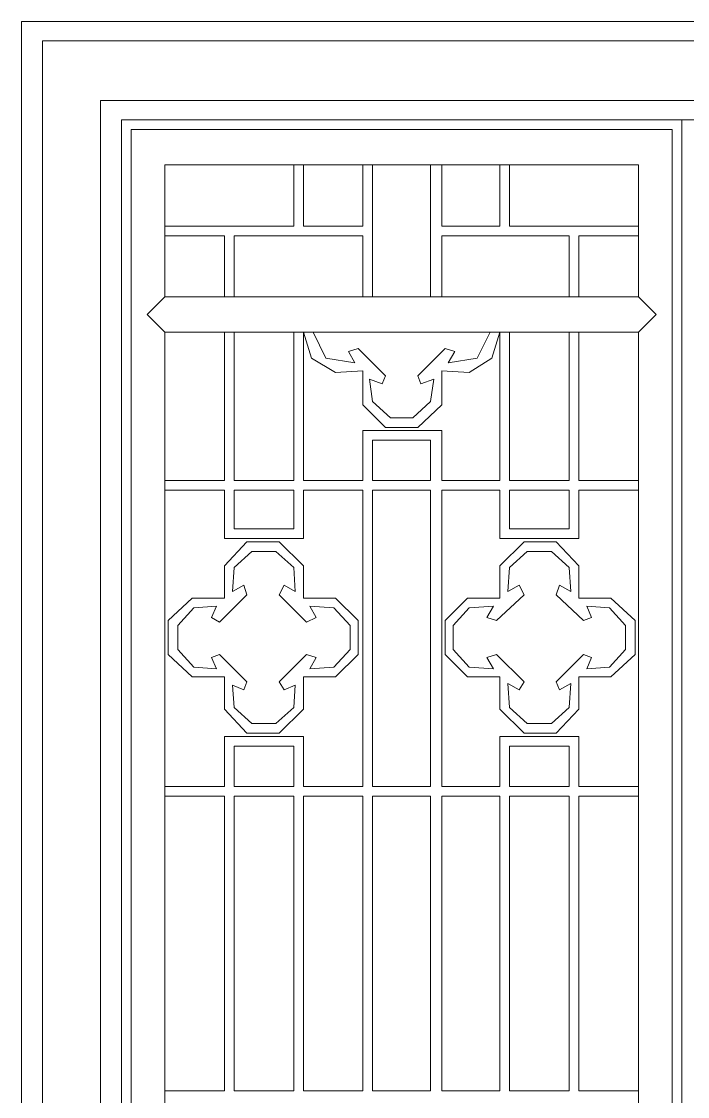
# Model space of a CAD drawing. Header units: centimetres. Extents: x -8.3 to 8.1, y -9.9 to 10.
# Drawn here: x -8.27 to -2.48, y 0.69 to 10.04 of the extents above; entities that cross this region are included whole.
import ezdxf

# ---------------------------------------------------------------- set-up
doc = ezdxf.new("R2010")
doc.units = ezdxf.units.CM
doc.header["$MEASUREMENT"] = 0
doc.layers.add('layer 1', color=7, linetype='Continuous')

msp = doc.modelspace()

# ---------------------------------------------------------------- linework, layer by layer
at = {"layer": 'layer 1', "color": 250, "lineweight": 0}
for points, knots in [([(-8.2709, 10.03655), (-8.2709, 10.03655), (8.09204, 10.03655), (8.09204, 10.03655), (8.09204, 10.03655), (8.09204, 10.03655), (8.09204, -9.85386), (8.09204, -9.85386), (8.09204, -9.85386), (8.09204, -9.85386), (-8.2709, -9.85386), (-8.2709, -9.85386), (-8.2709, -9.85386), (-8.2709, -9.85386), (-8.2709, 10.03655), (-8.2709, 10.03655)], [0, 0, 0, 0, 0.25, 0.25, 0.25, 0.25, 0.5, 0.5, 0.5, 0.5, 0.75, 0.75, 0.75, 0.75, 1, 1, 1, 1]), ([(-8.08887, 9.86855), (-8.08887, 9.86855), (7.92404, 9.86855), (7.92404, 9.86855), (7.92404, 9.86855), (7.92404, 9.86855), (7.92404, -9.68586), (7.92404, -9.68586), (7.92404, -9.68586), (7.92404, -9.68586), (-8.08887, -9.68586), (-8.08887, -9.68586), (-8.08887, -9.68586), (-8.08887, -9.68586), (-8.08887, 9.86855), (-8.08887, 9.86855)], [0, 0, 0, 0, 0.25, 0.25, 0.25, 0.25, 0.5, 0.5, 0.5, 0.5, 0.75, 0.75, 0.75, 0.75, 1, 1, 1, 1]), ([(-7.58505, 9.3507), (-7.58505, 9.3507), (7.40619, 9.3507), (7.40619, 9.3507), (7.40619, 9.3507), (7.40619, 9.3507), (7.40619, -9.16783), (7.40619, -9.16783), (7.40619, -9.16783), (7.40619, -9.16783), (-7.58505, -9.16783), (-7.58505, -9.16783), (-7.58505, -9.16783), (-7.58505, -9.16783), (-7.58505, 9.3507), (-7.58505, 9.3507)], [0, 0, 0, 0, 0.25, 0.25, 0.25, 0.25, 0.5, 0.5, 0.5, 0.5, 0.75, 0.75, 0.75, 0.75, 1, 1, 1, 1]), ([(-2.53191, -9.00001), (-2.53191, -9.00001), (-2.53191, 9.1827), (-2.53191, 9.1827), (-2.53191, 9.1827), (-2.53191, 9.1827), (-7.40302, 9.1827), (-7.40302, 9.1827), (-7.40302, 9.1827), (-7.40302, 9.1827), (-7.40302, -9.00001), (-7.40302, -9.00001), (-7.40302, -9.00001), (-7.40302, -9.00001), (-2.53191, -9.00001), (-2.53191, -9.00001)], [0, 0, 0, 0, 0.25, 0.25, 0.25, 0.25, 0.5, 0.5, 0.5, 0.5, 0.75, 0.75, 0.75, 0.75, 1, 1, 1, 1]), ([(-2.53191, -9.00001), (-2.53191, -9.00001), (-2.53191, 9.1827), (-2.53191, 9.1827), (-2.53191, 9.1827), (-2.53191, 9.1827), (2.35323, 9.1827), (2.35323, 9.1827), (2.35323, 9.1827), (2.35323, 9.1827), (2.35323, -9.00001), (2.35323, -9.00001), (2.35323, -9.00001), (2.35323, -9.00001), (-2.53191, -9.00001), (-2.53191, -9.00001)], [0, 0, 0, 0, 0.25, 0.25, 0.25, 0.25, 0.5, 0.5, 0.5, 0.5, 0.75, 0.75, 0.75, 0.75, 1, 1, 1, 1]), ([(-7.31902, -8.91601), (-7.31902, -8.91601), (-2.61591, -8.91601), (-2.61591, -8.91601), (-2.61591, -8.91601), (-2.61591, -8.91601), (-2.61591, 9.0987), (-2.61591, 9.0987), (-2.61591, 9.0987), (-2.61591, 9.0987), (-7.31902, 9.0987), (-7.31902, 9.0987), (-7.31902, 9.0987), (-7.31902, 9.0987), (-7.31902, -8.91601), (-7.31902, -8.91601)], [0, 0, 0, 0, 0.25, 0.25, 0.25, 0.25, 0.5, 0.5, 0.5, 0.5, 0.75, 0.75, 0.75, 0.75, 1, 1, 1, 1]), ([(-5.90523, 8.79076), (-5.90523, 8.79076), (-5.90523, 8.25888), (-5.90523, 8.25888), (-5.90523, 8.25888), (-5.90523, 8.25888), (-7.02511, 8.25888), (-7.02511, 8.25888)], [0, 0, 0, 0, 0.5, 0.5, 0.5, 0.5, 1, 1, 1, 1]), ([(-2.90982, 8.79076), (-2.90982, 8.79076), (-7.02511, 8.79076), (-7.02511, 8.79076), (-7.02511, 8.79076), (-7.02511, 8.79076), (-7.02511, 7.643), (-7.02511, 7.643), (-7.02511, 7.643), (-7.02511, 7.643), (-2.90982, 7.643), (-2.90982, 7.643), (-2.90982, 7.643), (-2.90982, 7.643), (-2.90982, 8.79076), (-2.90982, 8.79076)], [0, 0, 0, 0, 0.25, 0.25, 0.25, 0.25, 0.5, 0.5, 0.5, 0.5, 0.75, 0.75, 0.75, 0.75, 1, 1, 1, 1]), ([(-5.30338, 8.79076), (-5.30338, 8.79076), (-5.30338, 8.25888), (-5.30338, 8.25888), (-5.30338, 8.25888), (-5.30338, 8.25888), (-5.82123, 8.25888), (-5.82123, 8.25888), (-5.82123, 8.25888), (-5.82123, 8.25888), (-5.82123, 8.79076), (-5.82123, 8.79076)], [0, 0, 0, 0, 0.3333333, 0.3333333, 0.3333333, 0.3333333, 0.6666667, 0.6666667, 0.6666667, 0.6666667, 1, 1, 1, 1]), ([(-4.61752, 8.79076), (-4.61752, 8.79076), (-4.61752, 8.25888), (-4.61752, 8.25888), (-4.61752, 8.25888), (-4.61752, 8.25888), (-4.1137, 8.25888), (-4.1137, 8.25888), (-4.1137, 8.25888), (-4.1137, 8.25888), (-4.1137, 8.79076), (-4.1137, 8.79076)], [0, 0, 0, 0, 0.3333333, 0.3333333, 0.3333333, 0.3333333, 0.6666667, 0.6666667, 0.6666667, 0.6666667, 1, 1, 1, 1]), ([(-4.0297, 8.79076), (-4.0297, 8.79076), (-4.0297, 8.25888), (-4.0297, 8.25888), (-4.0297, 8.25888), (-4.0297, 8.25888), (-2.90982, 8.25888), (-2.90982, 8.25888)], [0, 0, 0, 0, 0.5, 0.5, 0.5, 0.5, 1, 1, 1, 1]), ([(-6.50726, 7.643), (-6.50726, 7.643), (-6.50726, 8.17488), (-6.50726, 8.17488), (-6.50726, 8.17488), (-6.50726, 8.17488), (-7.02511, 8.17488), (-7.02511, 8.17488)], [0, 0, 0, 0, 0.5, 0.5, 0.5, 0.5, 1, 1, 1, 1]), ([(-5.30338, 7.643), (-5.30338, 7.643), (-5.30338, 8.17488), (-5.30338, 8.17488), (-5.30338, 8.17488), (-5.30338, 8.17488), (-6.42326, 8.17488), (-6.42326, 8.17488), (-6.42326, 8.17488), (-6.42326, 8.17488), (-6.42326, 7.643), (-6.42326, 7.643)], [0, 0, 0, 0, 0.3333333, 0.3333333, 0.3333333, 0.3333333, 0.6666667, 0.6666667, 0.6666667, 0.6666667, 1, 1, 1, 1]), ([(-4.61752, 7.643), (-4.61752, 7.643), (-4.61752, 8.17488), (-4.61752, 8.17488), (-4.61752, 8.17488), (-4.61752, 8.17488), (-3.51167, 8.17488), (-3.51167, 8.17488), (-3.51167, 8.17488), (-3.51167, 8.17488), (-3.51167, 7.643), (-3.51167, 7.643)], [0, 0, 0, 0, 0.3333333, 0.3333333, 0.3333333, 0.3333333, 0.6666667, 0.6666667, 0.6666667, 0.6666667, 1, 1, 1, 1]), ([(-3.42767, 7.643), (-3.42767, 7.643), (-3.42767, 8.17488), (-3.42767, 8.17488), (-3.42767, 8.17488), (-3.42767, 8.17488), (-2.90982, 8.17488), (-2.90982, 8.17488)], [0, 0, 0, 0, 0.5, 0.5, 0.5, 0.5, 1, 1, 1, 1]), ([(-7.02511, 7.643), (-7.02511, 7.643), (-7.17908, 7.48903), (-7.17908, 7.48903), (-7.17908, 7.48903), (-7.17908, 7.48903), (-7.02511, 7.33506), (-7.02511, 7.33506)], [0, 0, 0, 0, 0.5, 0.5, 0.5, 0.5, 1, 1, 1, 1]), ([(-2.90982, 7.33506), (-2.90982, 7.33506), (-2.75585, 7.48903), (-2.75585, 7.48903), (-2.75585, 7.48903), (-2.75585, 7.48903), (-2.90982, 7.643), (-2.90982, 7.643)], [0, 0, 0, 0, 0.5, 0.5, 0.5, 0.5, 1, 1, 1, 1]), ([(-7.02511, 7.33506), (-7.02511, 7.33506), (-7.02511, -8.60807), (-7.02511, -8.60807), (-7.02511, -8.60807), (-7.02511, -8.60807), (-2.90982, -8.60807), (-2.90982, -8.60807), (-2.90982, -8.60807), (-2.90982, -8.60807), (-2.90982, 7.33506), (-2.90982, 7.33506), (-2.90982, 7.33506), (-2.90982, 7.33506), (-7.02511, 7.33506), (-7.02511, 7.33506)], [0, 0, 0, 0, 0.25, 0.25, 0.25, 0.25, 0.5, 0.5, 0.5, 0.5, 0.75, 0.75, 0.75, 0.75, 1, 1, 1, 1]), ([(-7.02511, 6.04717), (-7.02511, 6.04717), (-6.50726, 6.04717), (-6.50726, 6.04717), (-6.50726, 6.04717), (-6.50726, 6.04717), (-6.50726, 7.33506), (-6.50726, 7.33506)], [0, 0, 0, 0, 0.5, 0.5, 0.5, 0.5, 1, 1, 1, 1]), ([(-5.90523, 7.33506), (-5.90523, 7.33506), (-5.90523, 6.04717), (-5.90523, 6.04717), (-5.90523, 6.04717), (-5.90523, 6.04717), (-6.42326, 6.04717), (-6.42326, 6.04717), (-6.42326, 6.04717), (-6.42326, 6.04717), (-6.42326, 7.33506), (-6.42326, 7.33506)], [0, 0, 0, 0, 0.3333333, 0.3333333, 0.3333333, 0.3333333, 0.6666667, 0.6666667, 0.6666667, 0.6666667, 1, 1, 1, 1]), ([(-4.1137, 7.33506), (-4.1137, 7.33506), (-4.1137, 6.04717), (-4.1137, 6.04717), (-4.1137, 6.04717), (-4.1137, 6.04717), (-4.61752, 6.04717), (-4.61752, 6.04717), (-4.61752, 6.04717), (-4.61752, 6.04717), (-4.61752, 6.4812), (-4.61752, 6.4812), (-4.61752, 6.4812), (-4.61752, 6.4812), (-5.30338, 6.4812), (-5.30338, 6.4812), (-5.30338, 6.4812), (-5.30338, 6.4812), (-5.30338, 6.04717), (-5.30338, 6.04717), (-5.30338, 6.04717), (-5.30338, 6.04717), (-5.82123, 6.04717), (-5.82123, 6.04717), (-5.82123, 6.04717), (-5.82123, 6.04717), (-5.82123, 7.33506), (-5.82123, 7.33506)], [0, 0, 0, 0, 0.1428571, 0.1428571, 0.1428571, 0.1428571, 0.2857143, 0.2857143, 0.2857143, 0.2857143, 0.4285714, 0.4285714, 0.4285714, 0.4285714, 0.5714286, 0.5714286, 0.5714286, 0.5714286, 0.7142857, 0.7142857, 0.7142857, 0.7142857, 0.8571429, 0.8571429, 0.8571429, 0.8571429, 1, 1, 1, 1]), ([(-5.82123, 7.33506), (-5.82123, 7.33506), (-5.75126, 7.11112), (-5.75126, 7.11112), (-5.75126, 7.11112), (-5.75126, 7.11112), (-5.54135, 6.98503), (-5.54135, 6.98503), (-5.54135, 6.98503), (-5.54135, 6.98503), (-5.30338, 6.99906), (-5.30338, 6.99906), (-5.30338, 6.99906), (-5.30338, 6.99906), (-5.30338, 6.70514), (-5.30338, 6.70514), (-5.30338, 6.70514), (-5.30338, 6.70514), (-5.1075, 6.50908), (-5.1075, 6.50908), (-5.1075, 6.50908), (-5.1075, 6.50908), (-4.82744, 6.50908), (-4.82744, 6.50908), (-4.82744, 6.50908), (-4.82744, 6.50908), (-4.61752, 6.70514), (-4.61752, 6.70514), (-4.61752, 6.70514), (-4.61752, 6.70514), (-4.61752, 6.99906), (-4.61752, 6.99906), (-4.61752, 6.99906), (-4.61752, 6.99906), (-4.37955, 6.98503), (-4.37955, 6.98503), (-4.37955, 6.98503), (-4.37955, 6.98503), (-4.18367, 7.11112), (-4.18367, 7.11112), (-4.18367, 7.11112), (-4.18367, 7.11112), (-4.1137, 7.33506), (-4.1137, 7.33506)], [0, 0, 0, 0, 0.0909091, 0.0909091, 0.0909091, 0.0909091, 0.1818182, 0.1818182, 0.1818182, 0.1818182, 0.2727273, 0.2727273, 0.2727273, 0.2727273, 0.3636364, 0.3636364, 0.3636364, 0.3636364, 0.4545455, 0.4545455, 0.4545455, 0.4545455, 0.5454545, 0.5454545, 0.5454545, 0.5454545, 0.6363636, 0.6363636, 0.6363636, 0.6363636, 0.7272727, 0.7272727, 0.7272727, 0.7272727, 0.8181818, 0.8181818, 0.8181818, 0.8181818, 0.9090909, 0.9090909, 0.9090909, 0.9090909, 1, 1, 1, 1]), ([(-5.73741, 7.33506), (-5.73741, 7.33506), (-5.62535, 7.11112), (-5.62535, 7.11112), (-5.62535, 7.11112), (-5.62535, 7.11112), (-5.37335, 7.06903), (-5.37335, 7.06903), (-5.37335, 7.06903), (-5.37335, 7.06903), (-5.42947, 7.16706), (-5.42947, 7.16706), (-5.42947, 7.16706), (-5.42947, 7.16706), (-5.34547, 7.19512), (-5.34547, 7.19512), (-5.34547, 7.19512), (-5.34547, 7.19512), (-5.1075, 6.95715), (-5.1075, 6.95715), (-5.1075, 6.95715), (-5.1075, 6.95715), (-5.13538, 6.88718), (-5.13538, 6.88718), (-5.13538, 6.88718), (-5.13538, 6.88718), (-5.24744, 6.92909), (-5.24744, 6.92909), (-5.24744, 6.92909), (-5.24744, 6.92909), (-5.21938, 6.7332), (-5.21938, 6.7332), (-5.21938, 6.7332), (-5.21938, 6.7332), (-5.06541, 6.59308), (-5.06541, 6.59308), (-5.06541, 6.59308), (-5.06541, 6.59308), (-4.86953, 6.59308), (-4.86953, 6.59308), (-4.86953, 6.59308), (-4.86953, 6.59308), (-4.71555, 6.7332), (-4.71555, 6.7332), (-4.71555, 6.7332), (-4.71555, 6.7332), (-4.68749, 6.92909), (-4.68749, 6.92909), (-4.68749, 6.92909), (-4.68749, 6.92909), (-4.79956, 6.88718), (-4.79956, 6.88718), (-4.79956, 6.88718), (-4.79956, 6.88718), (-4.82744, 6.95715), (-4.82744, 6.95715), (-4.82744, 6.95715), (-4.82744, 6.95715), (-4.58946, 7.19512), (-4.58946, 7.19512), (-4.58946, 7.19512), (-4.58946, 7.19512), (-4.50564, 7.16706), (-4.50564, 7.16706), (-4.50564, 7.16706), (-4.50564, 7.16706), (-4.56158, 7.06903), (-4.56158, 7.06903), (-4.56158, 7.06903), (-4.56158, 7.06903), (-4.30958, 7.11112), (-4.30958, 7.11112), (-4.30958, 7.11112), (-4.30958, 7.11112), (-4.1977, 7.33506), (-4.1977, 7.33506)], [0, 0, 0, 0, 0.0526316, 0.0526316, 0.0526316, 0.0526316, 0.1052632, 0.1052632, 0.1052632, 0.1052632, 0.1578947, 0.1578947, 0.1578947, 0.1578947, 0.2105263, 0.2105263, 0.2105263, 0.2105263, 0.2631579, 0.2631579, 0.2631579, 0.2631579, 0.3157895, 0.3157895, 0.3157895, 0.3157895, 0.3684211, 0.3684211, 0.3684211, 0.3684211, 0.4210526, 0.4210526, 0.4210526, 0.4210526, 0.4736842, 0.4736842, 0.4736842, 0.4736842, 0.5263158, 0.5263158, 0.5263158, 0.5263158, 0.5789474, 0.5789474, 0.5789474, 0.5789474, 0.6315789, 0.6315789, 0.6315789, 0.6315789, 0.6842105, 0.6842105, 0.6842105, 0.6842105, 0.7368421, 0.7368421, 0.7368421, 0.7368421, 0.7894737, 0.7894737, 0.7894737, 0.7894737, 0.8421053, 0.8421053, 0.8421053, 0.8421053, 0.8947368, 0.8947368, 0.8947368, 0.8947368, 0.9473684, 0.9473684, 0.9473684, 0.9473684, 1, 1, 1, 1]), ([(-4.0297, 7.33506), (-4.0297, 7.33506), (-4.0297, 6.04717), (-4.0297, 6.04717), (-4.0297, 6.04717), (-4.0297, 6.04717), (-3.51167, 6.04717), (-3.51167, 6.04717), (-3.51167, 6.04717), (-3.51167, 6.04717), (-3.51167, 7.33506), (-3.51167, 7.33506)], [0, 0, 0, 0, 0.3333333, 0.3333333, 0.3333333, 0.3333333, 0.6666667, 0.6666667, 0.6666667, 0.6666667, 1, 1, 1, 1]), ([(-3.42767, 7.33506), (-3.42767, 7.33506), (-3.42767, 6.04717), (-3.42767, 6.04717), (-3.42767, 6.04717), (-3.42767, 6.04717), (-2.90982, 6.04717), (-2.90982, 6.04717)], [0, 0, 0, 0, 0.5, 0.5, 0.5, 0.5, 1, 1, 1, 1]), ([(-5.21938, 6.3972), (-5.21938, 6.3972), (-5.21938, 6.04717), (-5.21938, 6.04717), (-5.21938, 6.04717), (-5.21938, 6.04717), (-4.71555, 6.04717), (-4.71555, 6.04717), (-4.71555, 6.04717), (-4.71555, 6.04717), (-4.71555, 6.3972), (-4.71555, 6.3972), (-4.71555, 6.3972), (-4.71555, 6.3972), (-5.21938, 6.3972), (-5.21938, 6.3972)], [0, 0, 0, 0, 0.25, 0.25, 0.25, 0.25, 0.5, 0.5, 0.5, 0.5, 0.75, 0.75, 0.75, 0.75, 1, 1, 1, 1]), ([(-7.02511, 3.38777), (-7.02511, 3.38777), (-6.50726, 3.38777), (-6.50726, 3.38777), (-6.50726, 3.38777), (-6.50726, 3.38777), (-6.50726, 3.82162), (-6.50726, 3.82162), (-6.50726, 3.82162), (-6.50726, 3.82162), (-5.82123, 3.82162), (-5.82123, 3.82162), (-5.82123, 3.82162), (-5.82123, 3.82162), (-5.82123, 3.38777), (-5.82123, 3.38777), (-5.82123, 3.38777), (-5.82123, 3.38777), (-5.30338, 3.38777), (-5.30338, 3.38777), (-5.30338, 3.38777), (-5.30338, 3.38777), (-5.30338, 5.96335), (-5.30338, 5.96335), (-5.30338, 5.96335), (-5.30338, 5.96335), (-5.82123, 5.96335), (-5.82123, 5.96335), (-5.82123, 5.96335), (-5.82123, 5.96335), (-5.82123, 5.54335), (-5.82123, 5.54335), (-5.82123, 5.54335), (-5.82123, 5.54335), (-6.50726, 5.54335), (-6.50726, 5.54335), (-6.50726, 5.54335), (-6.50726, 5.54335), (-6.50726, 5.96335), (-6.50726, 5.96335), (-6.50726, 5.96335), (-6.50726, 5.96335), (-7.02511, 5.96335), (-7.02511, 5.96335)], [0, 0, 0, 0, 0.0909091, 0.0909091, 0.0909091, 0.0909091, 0.1818182, 0.1818182, 0.1818182, 0.1818182, 0.2727273, 0.2727273, 0.2727273, 0.2727273, 0.3636364, 0.3636364, 0.3636364, 0.3636364, 0.4545455, 0.4545455, 0.4545455, 0.4545455, 0.5454545, 0.5454545, 0.5454545, 0.5454545, 0.6363636, 0.6363636, 0.6363636, 0.6363636, 0.7272727, 0.7272727, 0.7272727, 0.7272727, 0.8181818, 0.8181818, 0.8181818, 0.8181818, 0.9090909, 0.9090909, 0.9090909, 0.9090909, 1, 1, 1, 1]), ([(-5.90523, 5.62735), (-5.90523, 5.62735), (-6.42326, 5.62735), (-6.42326, 5.62735), (-6.42326, 5.62735), (-6.42326, 5.62735), (-6.42326, 5.96335), (-6.42326, 5.96335), (-6.42326, 5.96335), (-6.42326, 5.96335), (-5.90523, 5.96335), (-5.90523, 5.96335), (-5.90523, 5.96335), (-5.90523, 5.96335), (-5.90523, 5.62735), (-5.90523, 5.62735)], [0, 0, 0, 0, 0.25, 0.25, 0.25, 0.25, 0.5, 0.5, 0.5, 0.5, 0.75, 0.75, 0.75, 0.75, 1, 1, 1, 1]), ([(-5.21938, 5.96335), (-5.21938, 5.96335), (-5.21938, 3.38777), (-5.21938, 3.38777), (-5.21938, 3.38777), (-5.21938, 3.38777), (-4.71555, 3.38777), (-4.71555, 3.38777), (-4.71555, 3.38777), (-4.71555, 3.38777), (-4.71555, 5.96335), (-4.71555, 5.96335), (-4.71555, 5.96335), (-4.71555, 5.96335), (-5.21938, 5.96335), (-5.21938, 5.96335)], [0, 0, 0, 0, 0.25, 0.25, 0.25, 0.25, 0.5, 0.5, 0.5, 0.5, 0.75, 0.75, 0.75, 0.75, 1, 1, 1, 1]), ([(-2.90982, 5.96335), (-2.90982, 5.96335), (-3.42767, 5.96335), (-3.42767, 5.96335), (-3.42767, 5.96335), (-3.42767, 5.96335), (-3.42767, 5.54335), (-3.42767, 5.54335), (-3.42767, 5.54335), (-3.42767, 5.54335), (-4.1137, 5.54335), (-4.1137, 5.54335), (-4.1137, 5.54335), (-4.1137, 5.54335), (-4.1137, 5.96335), (-4.1137, 5.96335), (-4.1137, 5.96335), (-4.1137, 5.96335), (-4.61752, 5.96335), (-4.61752, 5.96335), (-4.61752, 5.96335), (-4.61752, 5.96335), (-4.61752, 3.38777), (-4.61752, 3.38777), (-4.61752, 3.38777), (-4.61752, 3.38777), (-4.1137, 3.38777), (-4.1137, 3.38777), (-4.1137, 3.38777), (-4.1137, 3.38777), (-4.1137, 3.82162), (-4.1137, 3.82162), (-4.1137, 3.82162), (-4.1137, 3.82162), (-3.42767, 3.82162), (-3.42767, 3.82162), (-3.42767, 3.82162), (-3.42767, 3.82162), (-3.42767, 3.38777), (-3.42767, 3.38777), (-3.42767, 3.38777), (-3.42767, 3.38777), (-2.90982, 3.38777), (-2.90982, 3.38777)], [0, 0, 0, 0, 0.0909091, 0.0909091, 0.0909091, 0.0909091, 0.1818182, 0.1818182, 0.1818182, 0.1818182, 0.2727273, 0.2727273, 0.2727273, 0.2727273, 0.3636364, 0.3636364, 0.3636364, 0.3636364, 0.4545455, 0.4545455, 0.4545455, 0.4545455, 0.5454545, 0.5454545, 0.5454545, 0.5454545, 0.6363636, 0.6363636, 0.6363636, 0.6363636, 0.7272727, 0.7272727, 0.7272727, 0.7272727, 0.8181818, 0.8181818, 0.8181818, 0.8181818, 0.9090909, 0.9090909, 0.9090909, 0.9090909, 1, 1, 1, 1]), ([(-4.0297, 5.96335), (-4.0297, 5.96335), (-4.0297, 5.62735), (-4.0297, 5.62735), (-4.0297, 5.62735), (-4.0297, 5.62735), (-3.51167, 5.62735), (-3.51167, 5.62735), (-3.51167, 5.62735), (-3.51167, 5.62735), (-3.51167, 5.96335), (-3.51167, 5.96335), (-3.51167, 5.96335), (-3.51167, 5.96335), (-4.0297, 5.96335), (-4.0297, 5.96335)], [0, 0, 0, 0, 0.25, 0.25, 0.25, 0.25, 0.5, 0.5, 0.5, 0.5, 0.75, 0.75, 0.75, 0.75, 1, 1, 1, 1]), ([(-5.82123, 5.0255), (-5.82123, 5.0255), (-5.82123, 5.30538), (-5.82123, 5.30538), (-5.82123, 5.30538), (-5.82123, 5.30538), (-6.03132, 5.51529), (-6.03132, 5.51529), (-6.03132, 5.51529), (-6.03132, 5.51529), (-6.3112, 5.51529), (-6.3112, 5.51529), (-6.3112, 5.51529), (-6.3112, 5.51529), (-6.50726, 5.30538), (-6.50726, 5.30538), (-6.50726, 5.30538), (-6.50726, 5.30538), (-6.50726, 5.0255), (-6.50726, 5.0255)], [0, 0, 0, 0, 0.2, 0.2, 0.2, 0.2, 0.4, 0.4, 0.4, 0.4, 0.6, 0.6, 0.6, 0.6, 0.8, 0.8, 0.8, 0.8, 1, 1, 1, 1]), ([(-3.42767, 5.0255), (-3.42767, 5.0255), (-3.42767, 5.30538), (-3.42767, 5.30538), (-3.42767, 5.30538), (-3.42767, 5.30538), (-3.62373, 5.51529), (-3.62373, 5.51529), (-3.62373, 5.51529), (-3.62373, 5.51529), (-3.90361, 5.51529), (-3.90361, 5.51529), (-3.90361, 5.51529), (-3.90361, 5.51529), (-4.1137, 5.30538), (-4.1137, 5.30538), (-4.1137, 5.30538), (-4.1137, 5.30538), (-4.1137, 5.0255), (-4.1137, 5.0255)], [0, 0, 0, 0, 0.2, 0.2, 0.2, 0.2, 0.4, 0.4, 0.4, 0.4, 0.6, 0.6, 0.6, 0.6, 0.8, 0.8, 0.8, 0.8, 1, 1, 1, 1]), ([(-6.57723, 4.95553), (-6.57723, 4.95553), (-6.77311, 4.9415), (-6.77311, 4.9415), (-6.77311, 4.9415), (-6.77311, 4.9415), (-6.91305, 4.78753), (-6.91305, 4.78753), (-6.91305, 4.78753), (-6.91305, 4.78753), (-6.91305, 4.57744), (-6.91305, 4.57744), (-6.91305, 4.57744), (-6.91305, 4.57744), (-6.77311, 4.42347), (-6.77311, 4.42347), (-6.77311, 4.42347), (-6.77311, 4.42347), (-6.57723, 4.40962), (-6.57723, 4.40962), (-6.57723, 4.40962), (-6.57723, 4.40962), (-6.61914, 4.50747), (-6.61914, 4.50747), (-6.61914, 4.50747), (-6.61914, 4.50747), (-6.54917, 4.53553), (-6.54917, 4.53553), (-6.54917, 4.53553), (-6.54917, 4.53553), (-6.3112, 4.29756), (-6.3112, 4.29756), (-6.3112, 4.29756), (-6.3112, 4.29756), (-6.33926, 4.22759), (-6.33926, 4.22759), (-6.33926, 4.22759), (-6.33926, 4.22759), (-6.43729, 4.2695), (-6.43729, 4.2695), (-6.43729, 4.2695), (-6.43729, 4.2695), (-6.42326, 4.07362), (-6.42326, 4.07362), (-6.42326, 4.07362), (-6.42326, 4.07362), (-6.26929, 3.93368), (-6.26929, 3.93368), (-6.26929, 3.93368), (-6.26929, 3.93368), (-6.0592, 3.93368), (-6.0592, 3.93368), (-6.0592, 3.93368), (-6.0592, 3.93368), (-5.90523, 4.07362), (-5.90523, 4.07362), (-5.90523, 4.07362), (-5.90523, 4.07362), (-5.89138, 4.2695), (-5.89138, 4.2695), (-5.89138, 4.2695), (-5.89138, 4.2695), (-5.98923, 4.22759), (-5.98923, 4.22759), (-5.98923, 4.22759), (-5.98923, 4.22759), (-6.03132, 4.29756), (-6.03132, 4.29756), (-6.03132, 4.29756), (-6.03132, 4.29756), (-5.79335, 4.53553), (-5.79335, 4.53553), (-5.79335, 4.53553), (-5.79335, 4.53553), (-5.70935, 4.50747), (-5.70935, 4.50747), (-5.70935, 4.50747), (-5.70935, 4.50747), (-5.76529, 4.40962), (-5.76529, 4.40962), (-5.76529, 4.40962), (-5.76529, 4.40962), (-5.55538, 4.42347), (-5.55538, 4.42347), (-5.55538, 4.42347), (-5.55538, 4.42347), (-5.41544, 4.57744), (-5.41544, 4.57744), (-5.41544, 4.57744), (-5.41544, 4.57744), (-5.41544, 4.78753), (-5.41544, 4.78753), (-5.41544, 4.78753), (-5.41544, 4.78753), (-5.55538, 4.9415), (-5.55538, 4.9415), (-5.55538, 4.9415), (-5.55538, 4.9415), (-5.76529, 4.95553), (-5.76529, 4.95553), (-5.76529, 4.95553), (-5.76529, 4.95553), (-5.70935, 4.8575), (-5.70935, 4.8575), (-5.70935, 4.8575), (-5.70935, 4.8575), (-5.79335, 4.81541), (-5.79335, 4.81541), (-5.79335, 4.81541), (-5.79335, 4.81541), (-6.03132, 5.05338), (-6.03132, 5.05338), (-6.03132, 5.05338), (-6.03132, 5.05338), (-5.98923, 5.13738), (-5.98923, 5.13738), (-5.98923, 5.13738), (-5.98923, 5.13738), (-5.89138, 5.08144), (-5.89138, 5.08144), (-5.89138, 5.08144), (-5.89138, 5.08144), (-5.90523, 5.29135), (-5.90523, 5.29135), (-5.90523, 5.29135), (-5.90523, 5.29135), (-6.0592, 5.43129), (-6.0592, 5.43129), (-6.0592, 5.43129), (-6.0592, 5.43129), (-6.26929, 5.43129), (-6.26929, 5.43129), (-6.26929, 5.43129), (-6.26929, 5.43129), (-6.42326, 5.29135), (-6.42326, 5.29135), (-6.42326, 5.29135), (-6.42326, 5.29135), (-6.43729, 5.08144), (-6.43729, 5.08144), (-6.43729, 5.08144), (-6.43729, 5.08144), (-6.33926, 5.13738), (-6.33926, 5.13738), (-6.33926, 5.13738), (-6.33926, 5.13738), (-6.3112, 5.05338), (-6.3112, 5.05338), (-6.3112, 5.05338), (-6.3112, 5.05338), (-6.54917, 4.81541), (-6.54917, 4.81541), (-6.54917, 4.81541), (-6.54917, 4.81541), (-6.61914, 4.8575), (-6.61914, 4.8575), (-6.61914, 4.8575), (-6.61914, 4.8575), (-6.57723, 4.95553), (-6.57723, 4.95553)], [0, 0, 0, 0, 0.025, 0.025, 0.025, 0.025, 0.05, 0.05, 0.05, 0.05, 0.075, 0.075, 0.075, 0.075, 0.1, 0.1, 0.1, 0.1, 0.125, 0.125, 0.125, 0.125, 0.15, 0.15, 0.15, 0.15, 0.175, 0.175, 0.175, 0.175, 0.2, 0.2, 0.2, 0.2, 0.225, 0.225, 0.225, 0.225, 0.25, 0.25, 0.25, 0.25, 0.275, 0.275, 0.275, 0.275, 0.3, 0.3, 0.3, 0.3, 0.325, 0.325, 0.325, 0.325, 0.35, 0.35, 0.35, 0.35, 0.375, 0.375, 0.375, 0.375, 0.4, 0.4, 0.4, 0.4, 0.425, 0.425, 0.425, 0.425, 0.45, 0.45, 0.45, 0.45, 0.475, 0.475, 0.475, 0.475, 0.5, 0.5, 0.5, 0.5, 0.525, 0.525, 0.525, 0.525, 0.55, 0.55, 0.55, 0.55, 0.575, 0.575, 0.575, 0.575, 0.6, 0.6, 0.6, 0.6, 0.625, 0.625, 0.625, 0.625, 0.65, 0.65, 0.65, 0.65, 0.675, 0.675, 0.675, 0.675, 0.7, 0.7, 0.7, 0.7, 0.725, 0.725, 0.725, 0.725, 0.75, 0.75, 0.75, 0.75, 0.775, 0.775, 0.775, 0.775, 0.8, 0.8, 0.8, 0.8, 0.825, 0.825, 0.825, 0.825, 0.85, 0.85, 0.85, 0.85, 0.875, 0.875, 0.875, 0.875, 0.9, 0.9, 0.9, 0.9, 0.925, 0.925, 0.925, 0.925, 0.95, 0.95, 0.95, 0.95, 0.975, 0.975, 0.975, 0.975, 1, 1, 1, 1]), ([(-4.16964, 4.95553), (-4.16964, 4.95553), (-4.37955, 4.9415), (-4.37955, 4.9415), (-4.37955, 4.9415), (-4.37955, 4.9415), (-4.51949, 4.78753), (-4.51949, 4.78753), (-4.51949, 4.78753), (-4.51949, 4.78753), (-4.51949, 4.57744), (-4.51949, 4.57744), (-4.51949, 4.57744), (-4.51949, 4.57744), (-4.37955, 4.42347), (-4.37955, 4.42347), (-4.37955, 4.42347), (-4.37955, 4.42347), (-4.16964, 4.40962), (-4.16964, 4.40962), (-4.16964, 4.40962), (-4.16964, 4.40962), (-4.22558, 4.50747), (-4.22558, 4.50747), (-4.22558, 4.50747), (-4.22558, 4.50747), (-4.14158, 4.53553), (-4.14158, 4.53553), (-4.14158, 4.53553), (-4.14158, 4.53553), (-3.90361, 4.29756), (-3.90361, 4.29756), (-3.90361, 4.29756), (-3.90361, 4.29756), (-3.9457, 4.22759), (-3.9457, 4.22759), (-3.9457, 4.22759), (-3.9457, 4.22759), (-4.04373, 4.28353), (-4.04373, 4.28353), (-4.04373, 4.28353), (-4.04373, 4.28353), (-4.0297, 4.07362), (-4.0297, 4.07362), (-4.0297, 4.07362), (-4.0297, 4.07362), (-3.87573, 3.93368), (-3.87573, 3.93368), (-3.87573, 3.93368), (-3.87573, 3.93368), (-3.66564, 3.93368), (-3.66564, 3.93368), (-3.66564, 3.93368), (-3.66564, 3.93368), (-3.51167, 4.07362), (-3.51167, 4.07362), (-3.51167, 4.07362), (-3.51167, 4.07362), (-3.49782, 4.28353), (-3.49782, 4.28353), (-3.49782, 4.28353), (-3.49782, 4.28353), (-3.59567, 4.22759), (-3.59567, 4.22759), (-3.59567, 4.22759), (-3.59567, 4.22759), (-3.62373, 4.29756), (-3.62373, 4.29756), (-3.62373, 4.29756), (-3.62373, 4.29756), (-3.38576, 4.53553), (-3.38576, 4.53553), (-3.38576, 4.53553), (-3.38576, 4.53553), (-3.31579, 4.50747), (-3.31579, 4.50747), (-3.31579, 4.50747), (-3.31579, 4.50747), (-3.3577, 4.40962), (-3.3577, 4.40962), (-3.3577, 4.40962), (-3.3577, 4.40962), (-3.16182, 4.42347), (-3.16182, 4.42347), (-3.16182, 4.42347), (-3.16182, 4.42347), (-3.02188, 4.57744), (-3.02188, 4.57744), (-3.02188, 4.57744), (-3.02188, 4.57744), (-3.02188, 4.78753), (-3.02188, 4.78753), (-3.02188, 4.78753), (-3.02188, 4.78753), (-3.16182, 4.9415), (-3.16182, 4.9415), (-3.16182, 4.9415), (-3.16182, 4.9415), (-3.3577, 4.95553), (-3.3577, 4.95553), (-3.3577, 4.95553), (-3.3577, 4.95553), (-3.31579, 4.8575), (-3.31579, 4.8575), (-3.31579, 4.8575), (-3.31579, 4.8575), (-3.38576, 4.82944), (-3.38576, 4.82944), (-3.38576, 4.82944), (-3.38576, 4.82944), (-3.62373, 5.05338), (-3.62373, 5.05338), (-3.62373, 5.05338), (-3.62373, 5.05338), (-3.59567, 5.13738), (-3.59567, 5.13738), (-3.59567, 5.13738), (-3.59567, 5.13738), (-3.49782, 5.08144), (-3.49782, 5.08144), (-3.49782, 5.08144), (-3.49782, 5.08144), (-3.51167, 5.29135), (-3.51167, 5.29135), (-3.51167, 5.29135), (-3.51167, 5.29135), (-3.66564, 5.43129), (-3.66564, 5.43129), (-3.66564, 5.43129), (-3.66564, 5.43129), (-3.87573, 5.43129), (-3.87573, 5.43129), (-3.87573, 5.43129), (-3.87573, 5.43129), (-4.0297, 5.29135), (-4.0297, 5.29135), (-4.0297, 5.29135), (-4.0297, 5.29135), (-4.04373, 5.08144), (-4.04373, 5.08144), (-4.04373, 5.08144), (-4.04373, 5.08144), (-3.9457, 5.13738), (-3.9457, 5.13738), (-3.9457, 5.13738), (-3.9457, 5.13738), (-3.90361, 5.05338), (-3.90361, 5.05338), (-3.90361, 5.05338), (-3.90361, 5.05338), (-4.14158, 4.82944), (-4.14158, 4.82944), (-4.14158, 4.82944), (-4.14158, 4.82944), (-4.22558, 4.8575), (-4.22558, 4.8575), (-4.22558, 4.8575), (-4.22558, 4.8575), (-4.16964, 4.95553), (-4.16964, 4.95553)], [0, 0, 0, 0, 0.025, 0.025, 0.025, 0.025, 0.05, 0.05, 0.05, 0.05, 0.075, 0.075, 0.075, 0.075, 0.1, 0.1, 0.1, 0.1, 0.125, 0.125, 0.125, 0.125, 0.15, 0.15, 0.15, 0.15, 0.175, 0.175, 0.175, 0.175, 0.2, 0.2, 0.2, 0.2, 0.225, 0.225, 0.225, 0.225, 0.25, 0.25, 0.25, 0.25, 0.275, 0.275, 0.275, 0.275, 0.3, 0.3, 0.3, 0.3, 0.325, 0.325, 0.325, 0.325, 0.35, 0.35, 0.35, 0.35, 0.375, 0.375, 0.375, 0.375, 0.4, 0.4, 0.4, 0.4, 0.425, 0.425, 0.425, 0.425, 0.45, 0.45, 0.45, 0.45, 0.475, 0.475, 0.475, 0.475, 0.5, 0.5, 0.5, 0.5, 0.525, 0.525, 0.525, 0.525, 0.55, 0.55, 0.55, 0.55, 0.575, 0.575, 0.575, 0.575, 0.6, 0.6, 0.6, 0.6, 0.625, 0.625, 0.625, 0.625, 0.65, 0.65, 0.65, 0.65, 0.675, 0.675, 0.675, 0.675, 0.7, 0.7, 0.7, 0.7, 0.725, 0.725, 0.725, 0.725, 0.75, 0.75, 0.75, 0.75, 0.775, 0.775, 0.775, 0.775, 0.8, 0.8, 0.8, 0.8, 0.825, 0.825, 0.825, 0.825, 0.85, 0.85, 0.85, 0.85, 0.875, 0.875, 0.875, 0.875, 0.9, 0.9, 0.9, 0.9, 0.925, 0.925, 0.925, 0.925, 0.95, 0.95, 0.95, 0.95, 0.975, 0.975, 0.975, 0.975, 1, 1, 1, 1]), ([(-6.50726, 5.0255), (-6.50726, 5.0255), (-6.78714, 5.0255), (-6.78714, 5.0255), (-6.78714, 5.0255), (-6.78714, 5.0255), (-6.99705, 4.82944), (-6.99705, 4.82944), (-6.99705, 4.82944), (-6.99705, 4.82944), (-6.99705, 4.53553), (-6.99705, 4.53553), (-6.99705, 4.53553), (-6.99705, 4.53553), (-6.78714, 4.33965), (-6.78714, 4.33965), (-6.78714, 4.33965), (-6.78714, 4.33965), (-6.50726, 4.33965), (-6.50726, 4.33965)], [0, 0, 0, 0, 0.2, 0.2, 0.2, 0.2, 0.4, 0.4, 0.4, 0.4, 0.6, 0.6, 0.6, 0.6, 0.8, 0.8, 0.8, 0.8, 1, 1, 1, 1]), ([(-5.82123, 4.33965), (-5.82123, 4.33965), (-5.54135, 4.33965), (-5.54135, 4.33965), (-5.54135, 4.33965), (-5.54135, 4.33965), (-5.34547, 4.53553), (-5.34547, 4.53553), (-5.34547, 4.53553), (-5.34547, 4.53553), (-5.34547, 4.82944), (-5.34547, 4.82944), (-5.34547, 4.82944), (-5.34547, 4.82944), (-5.54135, 5.0255), (-5.54135, 5.0255), (-5.54135, 5.0255), (-5.54135, 5.0255), (-5.82123, 5.0255), (-5.82123, 5.0255)], [0, 0, 0, 0, 0.2, 0.2, 0.2, 0.2, 0.4, 0.4, 0.4, 0.4, 0.6, 0.6, 0.6, 0.6, 0.8, 0.8, 0.8, 0.8, 1, 1, 1, 1]), ([(-4.1137, 5.0255), (-4.1137, 5.0255), (-4.39358, 5.0255), (-4.39358, 5.0255), (-4.39358, 5.0255), (-4.39358, 5.0255), (-4.58946, 4.82944), (-4.58946, 4.82944), (-4.58946, 4.82944), (-4.58946, 4.82944), (-4.58946, 4.53553), (-4.58946, 4.53553), (-4.58946, 4.53553), (-4.58946, 4.53553), (-4.39358, 4.33965), (-4.39358, 4.33965), (-4.39358, 4.33965), (-4.39358, 4.33965), (-4.1137, 4.33965), (-4.1137, 4.33965)], [0, 0, 0, 0, 0.2, 0.2, 0.2, 0.2, 0.4, 0.4, 0.4, 0.4, 0.6, 0.6, 0.6, 0.6, 0.8, 0.8, 0.8, 0.8, 1, 1, 1, 1]), ([(-3.42767, 4.33965), (-3.42767, 4.33965), (-3.14779, 4.33965), (-3.14779, 4.33965), (-3.14779, 4.33965), (-3.14779, 4.33965), (-2.93788, 4.53553), (-2.93788, 4.53553), (-2.93788, 4.53553), (-2.93788, 4.53553), (-2.93788, 4.82944), (-2.93788, 4.82944), (-2.93788, 4.82944), (-2.93788, 4.82944), (-3.14779, 5.0255), (-3.14779, 5.0255), (-3.14779, 5.0255), (-3.14779, 5.0255), (-3.42767, 5.0255), (-3.42767, 5.0255)], [0, 0, 0, 0, 0.2, 0.2, 0.2, 0.2, 0.4, 0.4, 0.4, 0.4, 0.6, 0.6, 0.6, 0.6, 0.8, 0.8, 0.8, 0.8, 1, 1, 1, 1]), ([(-6.50726, 4.33965), (-6.50726, 4.33965), (-6.50726, 4.05959), (-6.50726, 4.05959), (-6.50726, 4.05959), (-6.50726, 4.05959), (-6.3112, 3.84968), (-6.3112, 3.84968), (-6.3112, 3.84968), (-6.3112, 3.84968), (-6.03132, 3.84968), (-6.03132, 3.84968), (-6.03132, 3.84968), (-6.03132, 3.84968), (-5.82123, 4.05959), (-5.82123, 4.05959), (-5.82123, 4.05959), (-5.82123, 4.05959), (-5.82123, 4.33965), (-5.82123, 4.33965)], [0, 0, 0, 0, 0.2, 0.2, 0.2, 0.2, 0.4, 0.4, 0.4, 0.4, 0.6, 0.6, 0.6, 0.6, 0.8, 0.8, 0.8, 0.8, 1, 1, 1, 1]), ([(-4.1137, 4.33965), (-4.1137, 4.33965), (-4.1137, 4.05959), (-4.1137, 4.05959), (-4.1137, 4.05959), (-4.1137, 4.05959), (-3.90361, 3.84968), (-3.90361, 3.84968), (-3.90361, 3.84968), (-3.90361, 3.84968), (-3.62373, 3.84968), (-3.62373, 3.84968), (-3.62373, 3.84968), (-3.62373, 3.84968), (-3.42767, 4.05959), (-3.42767, 4.05959), (-3.42767, 4.05959), (-3.42767, 4.05959), (-3.42767, 4.33965), (-3.42767, 4.33965)], [0, 0, 0, 0, 0.2, 0.2, 0.2, 0.2, 0.4, 0.4, 0.4, 0.4, 0.6, 0.6, 0.6, 0.6, 0.8, 0.8, 0.8, 0.8, 1, 1, 1, 1]), ([(-5.90523, 3.73762), (-5.90523, 3.73762), (-6.42326, 3.73762), (-6.42326, 3.73762), (-6.42326, 3.73762), (-6.42326, 3.73762), (-6.42326, 3.38777), (-6.42326, 3.38777), (-6.42326, 3.38777), (-6.42326, 3.38777), (-5.90523, 3.38777), (-5.90523, 3.38777), (-5.90523, 3.38777), (-5.90523, 3.38777), (-5.90523, 3.73762), (-5.90523, 3.73762)], [0, 0, 0, 0, 0.25, 0.25, 0.25, 0.25, 0.5, 0.5, 0.5, 0.5, 0.75, 0.75, 0.75, 0.75, 1, 1, 1, 1]), ([(-4.0297, 3.38777), (-4.0297, 3.38777), (-4.0297, 3.73762), (-4.0297, 3.73762), (-4.0297, 3.73762), (-4.0297, 3.73762), (-3.51167, 3.73762), (-3.51167, 3.73762), (-3.51167, 3.73762), (-3.51167, 3.73762), (-3.51167, 3.38777), (-3.51167, 3.38777), (-3.51167, 3.38777), (-3.51167, 3.38777), (-4.0297, 3.38777), (-4.0297, 3.38777)], [0, 0, 0, 0, 0.25, 0.25, 0.25, 0.25, 0.5, 0.5, 0.5, 0.5, 0.75, 0.75, 0.75, 0.75, 1, 1, 1, 1]), ([(-7.02511, 3.30377), (-7.02511, 3.30377), (-6.50726, 3.30377), (-6.50726, 3.30377), (-6.50726, 3.30377), (-6.50726, 3.30377), (-6.50726, 0.74221), (-6.50726, 0.74221), (-6.50726, 0.74221), (-6.50726, 0.74221), (-7.02511, 0.74221), (-7.02511, 0.74221)], [0, 0, 0, 0, 0.3333333, 0.3333333, 0.3333333, 0.3333333, 0.6666667, 0.6666667, 0.6666667, 0.6666667, 1, 1, 1, 1]), ([(-5.90523, 0.74221), (-5.90523, 0.74221), (-5.90523, 3.30377), (-5.90523, 3.30377), (-5.90523, 3.30377), (-5.90523, 3.30377), (-6.42326, 3.30377), (-6.42326, 3.30377), (-6.42326, 3.30377), (-6.42326, 3.30377), (-6.42326, 0.74221), (-6.42326, 0.74221), (-6.42326, 0.74221), (-6.42326, 0.74221), (-5.90523, 0.74221), (-5.90523, 0.74221)], [0, 0, 0, 0, 0.25, 0.25, 0.25, 0.25, 0.5, 0.5, 0.5, 0.5, 0.75, 0.75, 0.75, 0.75, 1, 1, 1, 1]), ([(-5.82123, 0.74221), (-5.82123, 0.74221), (-5.82123, 3.30377), (-5.82123, 3.30377), (-5.82123, 3.30377), (-5.82123, 3.30377), (-5.30338, 3.30377), (-5.30338, 3.30377), (-5.30338, 3.30377), (-5.30338, 3.30377), (-5.30338, 0.74221), (-5.30338, 0.74221), (-5.30338, 0.74221), (-5.30338, 0.74221), (-5.82123, 0.74221), (-5.82123, 0.74221)], [0, 0, 0, 0, 0.25, 0.25, 0.25, 0.25, 0.5, 0.5, 0.5, 0.5, 0.75, 0.75, 0.75, 0.75, 1, 1, 1, 1]), ([(-4.71555, 0.74221), (-4.71555, 0.74221), (-5.21938, 0.74221), (-5.21938, 0.74221), (-5.21938, 0.74221), (-5.21938, 0.74221), (-5.21938, 3.30377), (-5.21938, 3.30377), (-5.21938, 3.30377), (-5.21938, 3.30377), (-4.71555, 3.30377), (-4.71555, 3.30377), (-4.71555, 3.30377), (-4.71555, 3.30377), (-4.71555, 0.74221), (-4.71555, 0.74221)], [0, 0, 0, 0, 0.25, 0.25, 0.25, 0.25, 0.5, 0.5, 0.5, 0.5, 0.75, 0.75, 0.75, 0.75, 1, 1, 1, 1]), ([(-4.61752, 0.74221), (-4.61752, 0.74221), (-4.61752, 3.30377), (-4.61752, 3.30377), (-4.61752, 3.30377), (-4.61752, 3.30377), (-4.1137, 3.30377), (-4.1137, 3.30377), (-4.1137, 3.30377), (-4.1137, 3.30377), (-4.1137, 0.74221), (-4.1137, 0.74221), (-4.1137, 0.74221), (-4.1137, 0.74221), (-4.61752, 0.74221), (-4.61752, 0.74221)], [0, 0, 0, 0, 0.25, 0.25, 0.25, 0.25, 0.5, 0.5, 0.5, 0.5, 0.75, 0.75, 0.75, 0.75, 1, 1, 1, 1]), ([(-3.51167, 0.74221), (-3.51167, 0.74221), (-4.0297, 0.74221), (-4.0297, 0.74221), (-4.0297, 0.74221), (-4.0297, 0.74221), (-4.0297, 3.30377), (-4.0297, 3.30377), (-4.0297, 3.30377), (-4.0297, 3.30377), (-3.51167, 3.30377), (-3.51167, 3.30377), (-3.51167, 3.30377), (-3.51167, 3.30377), (-3.51167, 0.74221), (-3.51167, 0.74221)], [0, 0, 0, 0, 0.25, 0.25, 0.25, 0.25, 0.5, 0.5, 0.5, 0.5, 0.75, 0.75, 0.75, 0.75, 1, 1, 1, 1]), ([(-2.90982, 0.74221), (-2.90982, 0.74221), (-3.42767, 0.74221), (-3.42767, 0.74221), (-3.42767, 0.74221), (-3.42767, 0.74221), (-3.42767, 3.30377), (-3.42767, 3.30377), (-3.42767, 3.30377), (-3.42767, 3.30377), (-2.90982, 3.30377), (-2.90982, 3.30377)], [0, 0, 0, 0, 0.3333333, 0.3333333, 0.3333333, 0.3333333, 0.6666667, 0.6666667, 0.6666667, 0.6666667, 1, 1, 1, 1])]:
    msp.add_open_spline(points, degree=3, knots=knots, dxfattribs=at)
for points in [[(-5.21938, 7.643), (-5.21938, 7.643), (-5.21938, 8.79076), (-5.21938, 8.79076)], [(-4.71555, 7.643), (-4.71555, 7.643), (-4.71555, 8.79076), (-4.71555, 8.79076)]]:
    msp.add_open_spline(points, degree=3, dxfattribs=at)

doc.saveas('drawing.dxf')
